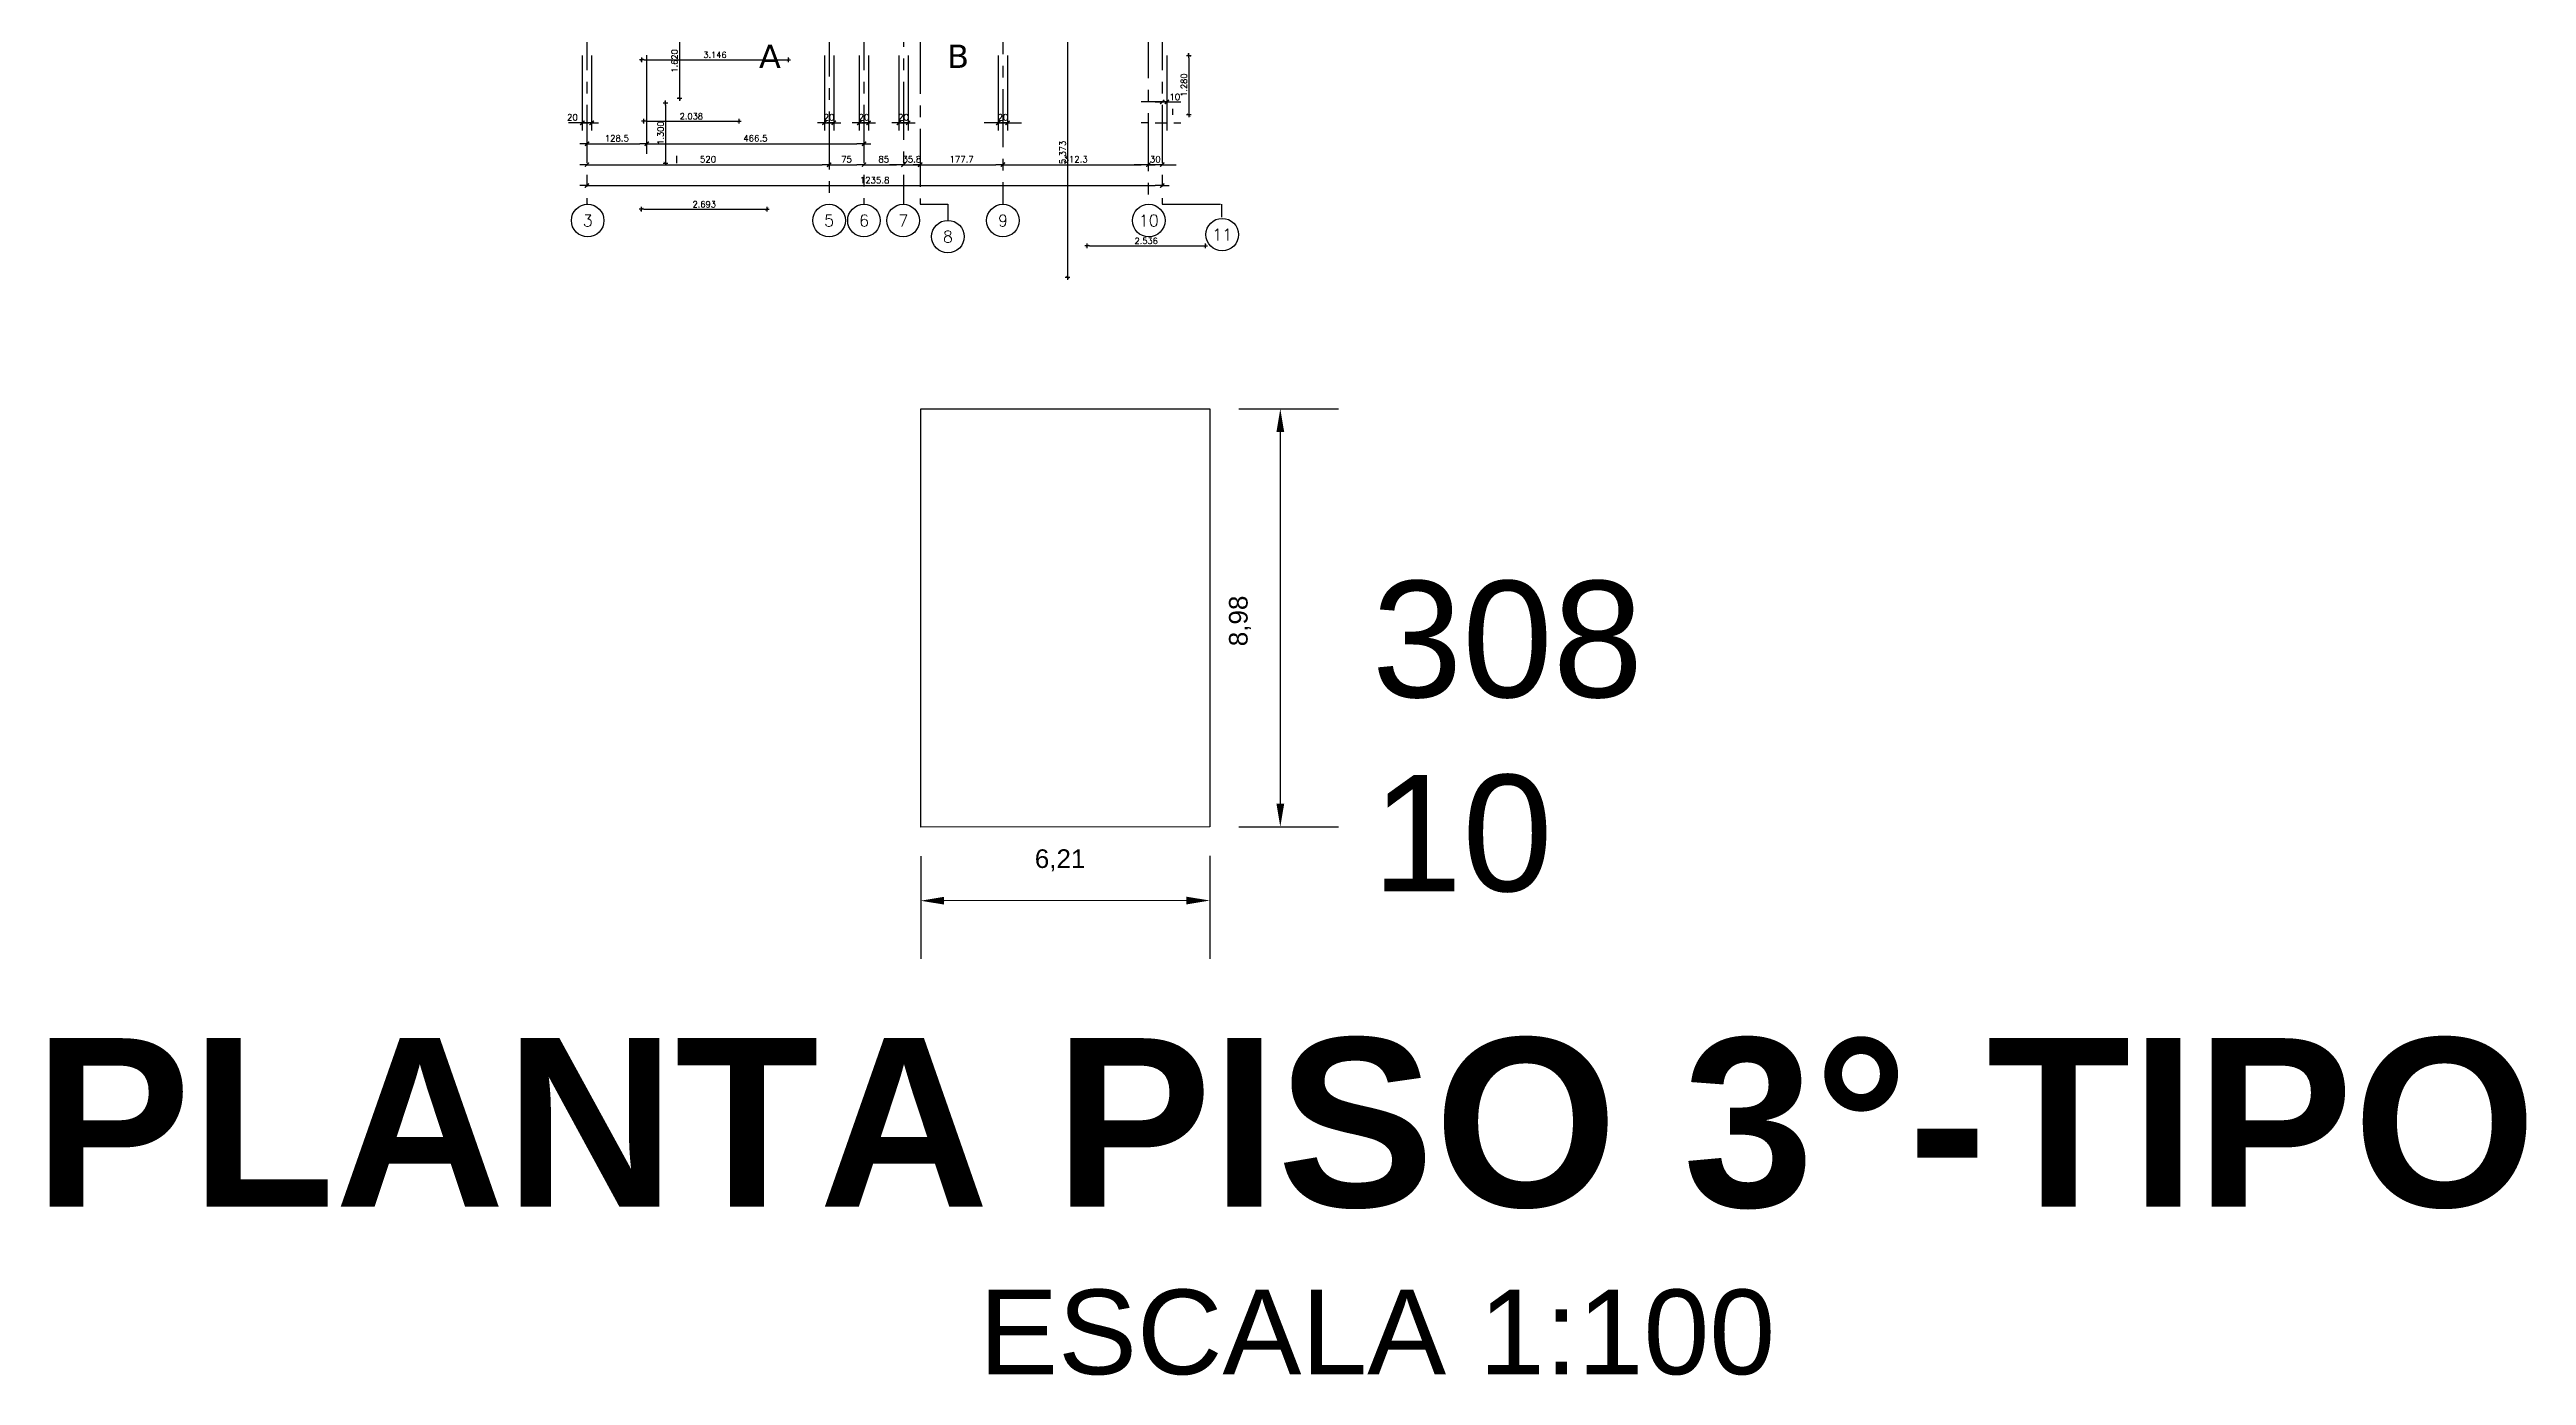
# Model space of a CAD drawing. Header units: millimetres. Extents: x 0 to 223, y -18 to 76.
# Drawn here: x 170 to 223.2, y -13.1 to 15.4 of the extents above; entities that cross this region are included whole.
import ezdxf
from ezdxf.enums import TextEntityAlignment as Align

# ---------------------------------------------------------------- set-up
doc = ezdxf.new("R2010")
doc.units = ezdxf.units.MM
doc.linetypes.add('CENTER', pattern=[2, 1.25, -0.25, 0.25, -0.25])
for name, color, linetype in [('01', 1, 'Continuous'), ('02', 2, 'Continuous'), ('04', 4, 'Continuous'), ('COTAS', 1, 'Continuous'), ('Cotas2', 1, 'Continuous'), ('EJES', 1, 'CENTER'), ('LOSAS', 7, 'Continuous'), ('Textos', 2, 'Continuous')]:
    doc.layers.add(name, color=color, linetype=linetype)
doc.styles.add('Arial', font='arial.ttf')
doc.styles.add('INTERARQ', font='ROMANS.SHX')
doc.styles.add('ROMAND', font='romand', dxfattribs={"height": 31.5})
doc.styles.add('ROMANS', font='romans.shx', dxfattribs={"height": 16.875})
doc.styles.get("Standard").update_dxf_attribs({"font": 'arial.ttf'})
doc.dimstyles.new('ESCALA_1-50', dxfattribs={"dimtxt": 0.13, "dimasz": 0.05, "dimexe": 0.18, "dimexo": 0.0625, "dimgap": 0.04, "dimtad": 1, "dimdec": 3, "dimzin": 0, "dimdsep": 46, "dimtxsty": 'INTERARQ', "dimblk": 'DIMTICK', "dimcen": 0.09, "dimse1": 1, "dimse2": 1, "dimclrd": 1, "dimclre": 1, "dimclrt": 2, "dimadec": 0, "dimazin": 0, "dimtfac": 4.5, "dimtdec": 3, "dimtofl": 0, "dimtmove": 2, "dimatfit": 3, "dimldrblk": 'DIMTICK', "dimfxl": 1, "dimtolj": 1, "dimtzin": 0, "dimarcsym": 0})
doc.dimstyles.new('ISO-25', dxfattribs={"dimtxt": 2.5, "dimasz": 2.5, "dimexe": 1.25, "dimexo": 0.625, "dimtad": 1, "dimtxsty": 'Standard', "dimcen": 2.5, "dimadec": 0, "dimazin": 0, "dimtfac": 1, "dimtmove": 0, "dimatfit": 3, "dimfxl": 1, "dimarcsym": 0})

# ---------------------------------------------------------------- blocks, each defined once
blk = doc.blocks.new('DIMTICK')
at = {"color": 1}
for p, q in [((-1, 0), (1, 0)), ((0, 1), (0, -1))]:
    blk.add_line(p, q, dxfattribs=at)
at = {"color": 3, "const_width": 0.141}
blk.add_lwpolyline([(0.7, 0.7), (-0.7, -0.7)], dxfattribs=at)
blk = doc.blocks.new('*D201')
at = {"layer": '01', "color": 1, "lineweight": -2, "transparency": 16777216}
blk.add_line((194.461, 15.246), (194.461, 14.066), dxfattribs=at)
at = {"layer": 'Defpoints', "color": 0, "transparency": 16777216}
for p in [(194.813, 15.296), (194.461, 14.016), (194.813, 14.016)]:
    blk.add_point(p, dxfattribs=at)
at = {"layer": '01', "color": 1, "lineweight": -2, "transparency": 16777216, "xscale": 0.05, "yscale": 0.05, "zscale": 0.05}
for p, rotation in [((194.461, 15.296), 90), ((194.461, 14.016), 270)]:
    blk.add_blockref('DIMTICK', p, dxfattribs=dict(at, rotation=rotation))
at = {"layer": '01', "color": 2, "transparency": 16777216, "insert": (194.356, 14.656), "char_height": 0.13, "attachment_point": 5, "rotation": 90, "style": 'INTERARQ'}
blk.add_mtext('\\A1;1.280', dxfattribs=at)
blk = doc.blocks.new('*D202')
at = {"layer": '01', "color": 1, "lineweight": -2, "transparency": 16777216}
blk.add_line((191.856, 15.846), (191.856, 10.574), dxfattribs=at)
at = {"layer": 'Defpoints', "color": 0, "transparency": 16777216}
for p in [(192.167, 15.896), (191.856, 10.524), (192.187, 10.524)]:
    blk.add_point(p, dxfattribs=at)
at = {"layer": '01', "color": 1, "lineweight": -2, "transparency": 16777216, "xscale": 0.05, "yscale": 0.05, "zscale": 0.05}
for p, rotation in [((191.856, 15.896), 90), ((191.856, 10.524), 270)]:
    blk.add_blockref('DIMTICK', p, dxfattribs=dict(at, rotation=rotation))
at = {"layer": '01', "color": 2, "transparency": 16777216, "insert": (191.751, 13.21), "char_height": 0.13, "attachment_point": 5, "rotation": 90, "style": 'INTERARQ'}
blk.add_mtext('\\A1;5.373', dxfattribs=at)
blk = doc.blocks.new('*D73')
at = {"layer": '01', "color": 1, "lineweight": -2, "transparency": 16777216}
blk.add_line((192.327, 11.204), (194.763, 11.204), dxfattribs=at)
at = {"layer": 'Defpoints', "color": 0, "transparency": 16777216}
for p in [(192.277, 11.204), (194.813, 11.204), (194.813, 11.204)]:
    blk.add_point(p, dxfattribs=at)
at = {"layer": '01', "color": 1, "lineweight": -2, "transparency": 16777216, "xscale": 0.05, "yscale": 0.05, "zscale": 0.05, "rotation": 180}
blk.add_blockref('DIMTICK', (192.277, 11.204), dxfattribs=at)
at = {"layer": '01', "color": 1, "lineweight": -2, "transparency": 16777216, "xscale": 0.05, "yscale": 0.05, "zscale": 0.05}
blk.add_blockref('DIMTICK', (194.813, 11.204), dxfattribs=at)
at = {"layer": '01', "color": 2, "transparency": 16777216, "insert": (193.545, 11.309), "char_height": 0.13, "attachment_point": 5, "style": 'INTERARQ'}
blk.add_mtext('\\A1;2.536', dxfattribs=at)
blk = doc.blocks.new('*D164')
at = {"layer": '01', "color": 1, "lineweight": -2, "transparency": 16777216}
blk.add_line((183.518, 15.936), (183.518, 14.416), dxfattribs=at)
at = {"layer": 'Defpoints', "color": 0, "transparency": 16777216}
for p in [(182.709, 15.986), (182.705, 14.366), (183.518, 14.366)]:
    blk.add_point(p, dxfattribs=at)
at = {"layer": '01', "color": 1, "lineweight": -2, "transparency": 16777216, "xscale": 0.05, "yscale": 0.05, "zscale": 0.05}
for p, rotation in [((183.518, 15.986), 90), ((183.518, 14.366), 270)]:
    blk.add_blockref('DIMTICK', p, dxfattribs=dict(at, rotation=rotation))
at = {"layer": '01', "color": 2, "transparency": 16777216, "insert": (183.413, 15.176), "char_height": 0.13, "attachment_point": 5, "rotation": 90, "style": 'INTERARQ'}
blk.add_mtext('\\A1;1.620', dxfattribs=at)
blk = doc.blocks.new('*D165')
at = {"layer": '01', "color": 1, "lineweight": -2, "transparency": 16777216}
blk.add_line((182.759, 15.202), (185.805, 15.202), dxfattribs=at)
at = {"layer": 'Defpoints', "color": 0, "transparency": 16777216}
for p in [(182.709, 15.986), (185.855, 15.986), (185.855, 15.202)]:
    blk.add_point(p, dxfattribs=at)
at = {"layer": '01', "color": 1, "lineweight": -2, "transparency": 16777216, "xscale": 0.05, "yscale": 0.05, "zscale": 0.05, "rotation": 180}
blk.add_blockref('DIMTICK', (182.709, 15.202), dxfattribs=at)
at = {"layer": '01', "color": 1, "lineweight": -2, "transparency": 16777216, "xscale": 0.05, "yscale": 0.05, "zscale": 0.05}
blk.add_blockref('DIMTICK', (185.855, 15.202), dxfattribs=at)
at = {"layer": '01', "color": 2, "transparency": 16777216, "insert": (184.282, 15.307), "char_height": 0.13, "attachment_point": 5, "style": 'INTERARQ'}
blk.add_mtext('\\A1;3.146', dxfattribs=at)
blk = doc.blocks.new('*D166')
at = {"layer": '01', "color": 1, "lineweight": -2, "transparency": 16777216}
blk.add_line((182.805, 13.882), (184.743, 13.882), dxfattribs=at)
at = {"layer": 'Defpoints', "color": 0, "transparency": 16777216}
for p in [(182.755, 14.276), (184.793, 14.276), (184.793, 13.882)]:
    blk.add_point(p, dxfattribs=at)
at = {"layer": '01', "color": 1, "lineweight": -2, "transparency": 16777216, "xscale": 0.05, "yscale": 0.05, "zscale": 0.05, "rotation": 180}
blk.add_blockref('DIMTICK', (182.755, 13.882), dxfattribs=at)
at = {"layer": '01', "color": 1, "lineweight": -2, "transparency": 16777216, "xscale": 0.05, "yscale": 0.05, "zscale": 0.05}
blk.add_blockref('DIMTICK', (184.793, 13.882), dxfattribs=at)
at = {"layer": '01', "color": 2, "transparency": 16777216, "insert": (183.774, 13.987), "char_height": 0.13, "attachment_point": 5, "style": 'INTERARQ'}
blk.add_mtext('\\A1;2.038', dxfattribs=at)
blk = doc.blocks.new('*D167')
at = {"layer": '01', "color": 1, "lineweight": -2, "transparency": 16777216}
blk.add_line((183.219, 14.226), (183.219, 13.026), dxfattribs=at)
at = {"layer": 'Defpoints', "color": 0, "transparency": 16777216}
for p in [(182.755, 14.276), (182.705, 12.976), (183.219, 12.976)]:
    blk.add_point(p, dxfattribs=at)
at = {"layer": '01', "color": 1, "lineweight": -2, "transparency": 16777216, "xscale": 0.05, "yscale": 0.05, "zscale": 0.05}
for p, rotation in [((183.219, 14.276), 90), ((183.219, 12.976), 270)]:
    blk.add_blockref('DIMTICK', p, dxfattribs=dict(at, rotation=rotation))
at = {"layer": '01', "color": 2, "transparency": 16777216, "insert": (183.114, 13.626), "char_height": 0.13, "attachment_point": 5, "rotation": 90, "style": 'INTERARQ'}
blk.add_mtext('\\A1;1.300', dxfattribs=at)
blk = doc.blocks.new('*D168')
at = {"layer": '01', "color": 1, "lineweight": -2, "transparency": 16777216}
blk.add_line((182.755, 11.99), (185.348, 11.99), dxfattribs=at)
at = {"layer": 'Defpoints', "color": 0, "transparency": 16777216}
for p in [(182.705, 12.886), (185.398, 12.886), (185.398, 11.99)]:
    blk.add_point(p, dxfattribs=at)
at = {"layer": '01', "color": 1, "lineweight": -2, "transparency": 16777216, "xscale": 0.05, "yscale": 0.05, "zscale": 0.05, "rotation": 180}
blk.add_blockref('DIMTICK', (182.705, 11.99), dxfattribs=at)
at = {"layer": '01', "color": 1, "lineweight": -2, "transparency": 16777216, "xscale": 0.05, "yscale": 0.05, "zscale": 0.05}
blk.add_blockref('DIMTICK', (185.398, 11.99), dxfattribs=at)
at = {"layer": '01', "color": 2, "transparency": 16777216, "insert": (184.051, 12.095), "char_height": 0.13, "attachment_point": 5, "style": 'INTERARQ'}
blk.add_mtext('\\A1;2.693', dxfattribs=at)
blk = doc.blocks.new('EJE-1')
at = {"color": 3, "linetype": 'Continuous'}
blk.add_circle((0, 0), 35, dxfattribs=at)
at = {"color": 5, "linetype": 'Continuous', "style": 'ROMAND'}
blk.add_attdef('0', text='', height=25, dxfattribs=at).set_placement((0.2, 0), align=Align.MIDDLE)
blk = doc.blocks.new('TICK1')
at = {"color": 2}
for points in [[(0, 0), (-1, 0)], [(0, 0), (1, 0)]]:
    blk.add_lwpolyline(points, dxfattribs=at)
at = {"color": 2, "const_width": 0.2}
blk.add_lwpolyline([(-0.3, -0.3), (0.3, 0.3)], dxfattribs=at)
blk = doc.blocks.new('*D335')
at = {"layer": 'Defpoints', "color": 0, "transparency": 16777216}
for p in [(194.909, 7.701), (194.909, -1.282), (196.426, -1.282)]:
    blk.add_point(p, dxfattribs=at)
at = {"layer": 'LOSAS', "color": 0, "lineweight": -2, "transparency": 16777216}
for p, q in [((195.534, 7.701), (197.676, 7.701)), ((196.426, 7.201), (196.426, -0.782)), ((195.534, -1.282), (197.676, -1.282))]:
    blk.add_line(p, q, dxfattribs=at)
at = {"layer": 'LOSAS', "color": 0, "transparency": 16777216}
for points in [[(196.343, 7.201), (196.51, 7.201), (196.426, 7.701)], [(196.343, -0.782), (196.51, -0.782), (196.426, -1.282)]]:
    blk.add_solid(points, dxfattribs=at)
at = {"layer": 'LOSAS', "color": 0, "transparency": 16777216, "insert": (195.561, 3.143), "char_height": 0.4, "attachment_point": 5, "rotation": 90}
blk.add_mtext('8,98', dxfattribs=at)
blk = doc.blocks.new('*D336')
at = {"layer": 'Defpoints', "color": 0, "transparency": 16777216}
for p in [(188.701, -1.286), (194.909, -1.282), (188.702, -2.869)]:
    blk.add_point(p, dxfattribs=at)
at = {"layer": 'LOSAS', "color": 0, "lineweight": -2, "transparency": 16777216}
for p, q in [((188.702, -1.911), (188.703, -4.119)), ((194.91, -1.907), (194.911, -4.115)), ((194.41, -2.866), (189.202, -2.869))]:
    blk.add_line(p, q, dxfattribs=at)
at = {"layer": 'LOSAS', "color": 0, "transparency": 16777216}
for points in [[(189.202, -2.786), (189.202, -2.952), (188.702, -2.869)], [(194.41, -2.782), (194.41, -2.949), (194.91, -2.865)]]:
    blk.add_solid(points, dxfattribs=at)
at = {"layer": 'LOSAS', "color": 0, "transparency": 16777216, "insert": (191.696, -2.002), "char_height": 0.4, "attachment_point": 5, "rotation": 0.0373}
blk.add_mtext('6,21', dxfattribs=at)

msp = doc.modelspace()

# ---------------------------------------------------------------- linework, layer by layer
at = {"layer": '02'}
for p, q in [((194.1131, 14.1464), (194.1131, 14.0165)), ((183.455, 13.1364), (183.455, 12.9765))]:
    msp.add_line(p, q, dxfattribs=at)
at = {"layer": 'COTAS', "color": 2}
for p, q in [((181.2821, 13.8467), (181.1321, 13.8467)), ((181.6821, 13.8467), (181.4321, 13.8467)), ((186.6321, 13.8467), (186.8321, 13.8467)), ((187.3821, 13.8467), (187.5821, 13.8467)), ((188.2321, 13.8467), (188.4321, 13.8467)), ((190.2171, 13.8467), (190.0671, 13.8467)), ((190.3671, 13.8467), (190.5671, 13.8467)), ((190.7171, 13.8467), (190.8671, 13.8467)), ((193.5903, 14.2967), (193.4403, 14.2967)), ((193.5903, 13.8467), (193.4403, 13.8467)), ((193.7403, 14.2967), (193.5903, 14.2967)), ((193.7403, 14.2967), (193.8903, 14.2967)), ((193.7403, 13.8467), (193.9903, 13.8467)), ((193.8903, 14.2967), (193.9903, 14.2967)), ((194.0403, 14.2967), (194.1903, 14.2967)), ((194.1403, 14.2967), (194.2903, 14.2967)), ((194.1403, 13.8467), (194.2903, 13.8467)), ((181.6821, 13.3967), (182.6667, 13.3967)), ((182.9667, 13.3967), (187.3321, 13.3967)), ((181.6821, 12.9467), (186.5821, 12.9467)), ((186.8821, 12.9467), (187.3322, 12.9467)), ((187.6322, 12.9467), (188.1821, 12.9467)), ((188.1821, 12.9467), (188.0321, 12.9467)), ((188.3321, 12.9467), (188.6903, 12.9467)), ((188.8403, 12.9467), (190.3171, 12.9467)), ((188.8403, 12.9467), (188.9903, 12.9467)), ((190.6171, 12.9467), (193.4403, 12.9467)), ((193.4403, 12.9467), (193.2903, 12.9467)), ((193.8903, 12.9467), (193.5903, 12.9467)), ((194.0403, 12.9467), (194.1903, 12.9467)), ((181.6821, 12.4967), (193.7403, 12.4967))]:
    msp.add_line(p, q, dxfattribs=at)
at = {"layer": 'Cotas2'}
for p, q in [((181.4321, 15.2967), (181.4321, 13.6833)), ((181.6321, 15.2967), (181.6321, 13.6833)), ((182.8167, 13.1832), (182.8167, 15.301)), ((186.6321, 15.2967), (186.6321, 13.6833)), ((186.8321, 15.2967), (186.8321, 13.6833)), ((187.3821, 15.2967), (187.3821, 13.6833)), ((187.5821, 15.2967), (187.5821, 13.6833)), ((188.2321, 15.2967), (188.2321, 13.6833)), ((188.4321, 15.2967), (188.4321, 13.6833)), ((190.3671, 15.2967), (190.3671, 13.6833)), ((190.5671, 15.2967), (190.5671, 13.6833)), ((193.9903, 15.2967), (193.9903, 13.6833))]:
    msp.add_line(p, q, dxfattribs=at)
at = {"layer": 'EJES'}
for p, q in [((181.5321, 48.2296), (181.5321, 12.0971)), ((187.4821, 48.2296), (187.4821, 12.0971)), ((193.8903, 48.2296), (193.8903, 12.0967)), ((188.3321, 36.7277), (188.3321, 12.0971)), ((186.7321, 36.0926), (186.7321, 12.0971)), ((188.6903, 35.7183), (188.6903, 12.0971)), ((190.4671, 32.5729), (190.4671, 12.5471)), ((193.5903, 30.0558), (193.5903, 12.0971)), ((190.4671, 12.5471), (190.4671, 12.0967)), ((188.6903, 12.0971), (189.2852, 12.0971)), ((189.2852, 12.0971), (189.2851, 11.7505)), ((193.8903, 12.0967), (195.1619, 12.0967)), ((195.1619, 12.0967), (195.1619, 11.8174))]:
    msp.add_line(p, q, dxfattribs=at)
at = {"layer": 'LOSAS'}
msp.add_lwpolyline([(188.7013, 5.1606), (188.7013, 7.7006), (194.9093, 7.7006), (194.9093, -1.2822), (188.7013, -1.2862), (188.7013, 5.1606)], dxfattribs=at)

# ---------------------------------------------------------------- block references
at = {"xscale": 0.0100000000002183, "yscale": 0.0100000000002183, "zscale": 0.0100000000002183}
for p, values in [((181.5471, 11.7471), {'0': '3'}), ((186.7321, 11.7467), {'0': '5'}), ((187.4822, 11.7467), {'0': '6'}), ((188.3241, 11.7467), {'0': '7'}), ((189.2848, 11.4005), {'0': '8'}), ((190.4671, 11.7467), {'0': '9'}), ((193.5995, 11.7467), {'0': '10'}), ((195.1782, 11.4436), {'0': '11'})]:
    msp.add_blockref('EJE-1', p, dxfattribs=at).add_auto_attribs(values)
at = {"layer": 'COTAS', "color": 2, "xscale": 0.1500000000000909, "yscale": 0.1500000000000909, "zscale": 0.1500000000000909}
for p in [(181.4321, 13.8467), (186.6321, 13.8467), (187.3821, 13.8467), (188.2321, 13.8467), (190.3671, 13.8467), (193.8903, 14.2967), (182.8167, 13.3967), (187.4821, 13.3967), (186.7321, 12.9467), (187.4822, 12.9467), (188.3321, 12.9467), (188.3321, 12.9467), (190.4671, 12.9467), (193.5903, 12.9467), (193.5903, 12.9467), (193.8903, 12.4967)]:
    msp.add_blockref('TICK1', p, dxfattribs=at)
at = {"layer": 'COTAS', "color": 2, "xscale": 0.1500000000000909, "yscale": 0.1500000000000909, "zscale": 0.1500000000000909, "rotation": 180}
for p in [(181.6321, 13.8467), (186.8321, 13.8467), (187.5821, 13.8467), (188.4321, 13.8467), (190.5671, 13.8467), (193.9903, 14.2967), (181.5321, 13.3967), (182.8167, 13.3967), (181.5321, 12.9467), (186.7321, 12.9467), (187.4822, 12.9467), (188.6903, 12.9467), (188.6903, 12.9467), (190.4671, 12.9467), (193.8903, 12.9467), (181.5321, 12.4967)]:
    msp.add_blockref('TICK1', p, dxfattribs=at)

# ---------------------------------------------------------------- texts
at = {"layer": '04', "style": 'Arial'}
msp.add_text('ESCALA 1:100', height=1.82, dxfattribs=at).set_placement((189.9561, -13.0449))
at = {"layer": '04', "insert": (169.6484, -5.8223), "char_height": 3.622994, "width": 64.832854, "attachment_point": 1, "style": 'INTERARQ'}
msp.add_mtext('{\\fArial|b1|i0|c0|p34;PLANTA PISO 3°-TIPO}', dxfattribs=at)
at = {"layer": 'COTAS', "color": 3, "char_height": 0.135, "attachment_point": 5, "style": 'ROMANS'}
for s, insert in [('\\A1;10', (194.1589, 14.403)), ('\\A1;20', (181.219, 13.965)), ('\\A1;20', (186.7321, 13.9642)), ('\\A1;20', (187.4821, 13.9642)), ('\\A1;20', (188.3321, 13.9642)), ('\\A1;20', (190.4671, 13.9642)), ('\\A1;128.5', (182.1744, 13.5142)), ('\\A1;466.5', (185.1494, 13.5142)), ('\\A1;520', (184.1321, 13.0642)), ('\\A1;75', (187.1072, 13.0642)), ('\\A1;85', (187.9072, 13.0642)), ('\\A1;35.8', (188.5112, 13.0642)), ('\\A1;177.7', (189.5787, 13.0642)), ('\\A1;312.3', (192.0287, 13.0642)), ('\\A1;30', (193.7403, 13.0642)), ('\\A1;1235.8', (187.7112, 12.6142))]:
    msp.add_mtext(s, dxfattribs=dict(at, insert=insert))
at = {"layer": 'LOSAS', "insert": (198.3939, 4.0031), "char_height": 2.5, "attachment_point": 1}
msp.add_mtext_dynamic_manual_height_columns('308\\P10', width=2.5, gutter_width=12.5, heights=[0], dxfattribs=at)
at = {"layer": 'Textos', "char_height": 0.5, "width": 1.354898, "attachment_point": 1, "rotation": 359.74864}
for s, insert in [('{\\fVerdana|b0|i0|c0|p34;A}', (185.2297, 15.5277)), ('{\\fVerdana|b0|i0|c0|p34;B}', (189.2695, 15.5277))]:
    msp.add_mtext(s, dxfattribs=dict(at, insert=insert))

# ---------------------------------------------------------------- dimensions: what is measured, and where the dimension line sits
at = {"layer": '01'}
for base, p1, p2, picture, middle in [((185.855, 15.2017), (182.7093, 15.9865), (185.855, 15.9865), '*D165', (184.2821, 15.3067)), ((184.793, 13.8824), (182.755, 14.2765), (184.793, 14.2765), '*D166', (183.774, 13.9874)), ((185.39755, 11.98991), (182.70496, 12.8865), (185.39755, 12.8865), '*D168', (184.05126, 12.09491)), ((194.8131, 11.2042), (192.2775, 11.2042), (194.8131, 11.2042), '*D73', (193.5453, 11.3092))]:
    dim = msp.add_linear_dim(base=base, p1=p1, p2=p2, dimstyle='ESCALA_1-50', dxfattribs=at)
    dim.commit()
    dim.dimension.update_dxf_attribs({"geometry": picture, "text_midpoint": middle})
for base, p1, p2, picture, middle in [((183.5185, 14.3665), (182.7093, 15.9865), (182.705, 14.3665), '*D164', (183.4135, 15.1765)), ((191.8562, 10.5237), (192.1675, 15.8965), (192.1875, 10.5237), '*D202', (191.7512, 13.2101)), ((194.4611, 14.0165), (194.8131, 15.2965), (194.8131, 14.0165), '*D201', (194.3561, 14.6565)), ((183.2192, 12.9764), (182.755, 14.2765), (182.705, 12.9764), '*D167', (183.1142, 13.6265))]:
    dim = msp.add_linear_dim(base=base, p1=p1, p2=p2, angle=90, dimstyle='ESCALA_1-50', dxfattribs=at)
    dim.commit()
    dim.dimension.update_dxf_attribs({"geometry": picture, "text_midpoint": middle})
at = {"layer": 'LOSAS'}
for base, p1, p2, angle, picture, middle in [((196.4263, -1.2822), (194.9093, 7.7006), (194.9093, -1.2822), 270, '*D335', (196.4263, 3.1426)), ((188.7023, -2.8693), (194.9093, -1.2822), (188.7013, -1.2862), 180.0373, '*D336', (191.6964, -2.8673))]:
    dim = msp.add_linear_dim(base=base, p1=p1, p2=p2, angle=angle, dimstyle='ISO-25', override={"dimtxt": 0.4, "dimasz": 0.5}, dxfattribs=at)
    dim.commit()
    dim.dimension.update_dxf_attribs({"geometry": picture, "text_midpoint": middle, "dimtype": 161})

doc.saveas('drawing.dxf')
